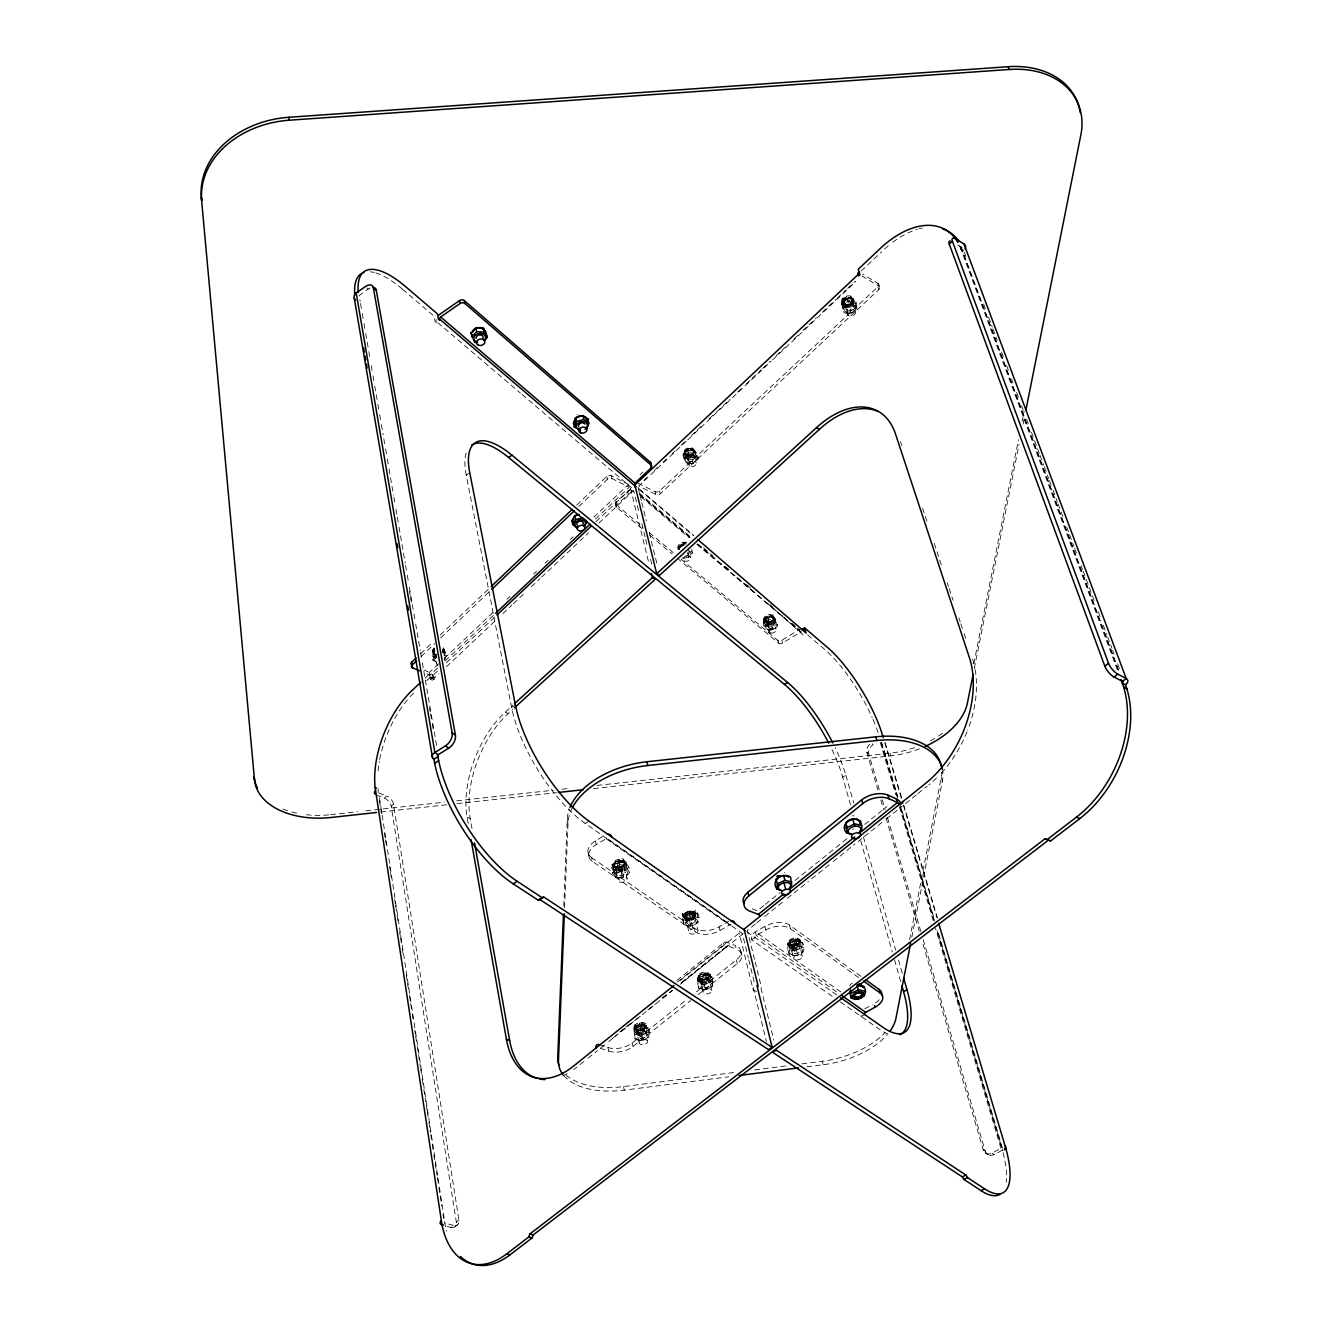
<?xml version="1.0" encoding="UTF-8"?>
<svg xmlns="http://www.w3.org/2000/svg" width="1332" height="1332" viewBox="0 0 1332 1332"><rect width="100%" height="100%" fill="white"/><g stroke="black" fill="none" stroke-linecap="round" stroke-linejoin="round"><path stroke-width="0.75" stroke-dasharray="5 3.75" d="M625.241 863.236C624.575 868.164 616.283 869.979 613.386 866.083M787.845 949.316C786.346 941.707 797.135 939.227 802.38 942.59C808.641 951.764 796.519 958.99 789.077 954.145L787.845 949.316L794.571 950.798L795.82 955.627M679.52 547.635L681.917 544.771L686.113 544.288M698.268 977.472C699.167 973.076 706.626 971.328 709.423 974.791M709.656 975.707C708.757 980.119 700.998 981.967 698.401 978.171M678.904 547.768L681.218 544.438L685.813 543.589A5.045 3.413 -14.4 0 0 680.302 545.204A5.045 3.413 -14.4 0 0 679.387 549.234M695.853 915.4C695.021 920.012 687.229 921.827 684.348 918.181M842.44 302.664C842.307 297.935 849.649 295.271 852.58 298.967M613.12 864.884C614.135 860.139 622.327 858.357 625.058 862.453M694.455 451.898L691.541 455.494L686.38 455.827M842.956 304.012C845.887 307.675 853.213 305.028 853.079 300.316M764.468 620.096C764.851 616.083 771.511 614.268 773.792 617.648M684.099 917.199C684.931 912.587 692.757 910.755 695.62 914.435M774.009 618.531L771.611 621.861L766.433 622.427M563.786 906.093L567.249 819.28A77.056 46.87 -12.8 0 1 569.33 809.057M564.602 907.725L568.031 823.026A77.139 46.836 -12.8 0 1 572.394 807.675M645.937 1026.656C645.154 1030.685 637.479 1032.7 634.865 1028.97M634.731 1028.287C635.597 1023.942 643.239 1022.277 645.804 1025.906M443.989 649.367L443.906 650.882A5.794 3.813 -9.7 0 0 443.09 648.101M703.246 974.991L708.99 975.49L711.138 977.821L710.289 974.208C711.388 979.32 699.849 968.098 699.15 978.104C700.482 980.036 705.161 979.753 707.409 977.988C713.502 972.693 699.4 984.531 697.319 977.438L697.918 980.002L699.05 977.755L704.045 974.974M378.238 792.44L378.155 788.744M937.978 933.216L1001.781 1147.585L992.09 1153.196A8.175 6.66 -57.4 0 1 983.216 1149.816L922.11 941.075M433.499 651.864L434.432 649.916M443.373 651.265L442.957 652.547A4.978 3.28 -9.7 0 0 442.873 649.683M436.313 662.187L432.95 660.239L432.284 656.443L434.648 650.582A4.679 3.08 -9.7 0 0 434.632 653.895A4.978 3.28 -9.7 0 1 434.682 649.766M442.857 652.38A4.679 3.08 -9.7 0 0 442.923 650.482L445.554 652.064L446.237 655.86L444.305 660.655M635.081 1038.91L634.232 1029.519L641.258 1026.289L648.068 1027.621C654.012 1036.796 642.507 1043.422 635.081 1038.91L634.065 1030.785L635.764 1028.887M851.847 300.416A4.212 3.047 -19.7 0 1 846.569 304.895A4.212 3.047 -19.7 0 1 845.087 299.833A4.212 3.047 -19.7 0 1 851.847 300.416L855.544 311.621A4.229 3.047 -19.6 0 0 848.767 311.039L848.384 311.771M909.606 939.743L941.241 777.505A76.157 45.621 -16 0 0 941.824 772.543M911.837 937.195L942.373 781.135A76.224 45.588 -16 0 0 942.723 771.328M648.068 1027.621L648.9 1037.029L647.385 1037.661M973.825 663.752L1018.447 439.71M1022.094 421.378L1024.125 411.205M974.308 668.448L1019.047 444.438M1023.109 424.075L1024.741 415.934M683.699 924.508L682.85 914.535L690.242 911.071L697.335 912.653C703.596 922.16 691.491 929.536 683.699 924.508C683.599 921.777 680.469 915.284 684.415 913.952M772.51 616.55L767.532 617.116L765.051 620.146L767.998 617.832L774.608 617.848L777.588 625.64C773.692 632.733 762.503 631.052 763.353 621.911L765.034 619.979L767.299 622.044L771.678 621.128L773.409 618.781L772.41 616.35M697.335 912.653L698.151 922.61L696.603 923.209M444.522 655.244L445.554 652.064M847.085 300.766L847.768 300.15M706.809 975.24L711.937 976.706L712.72 986.296L705.56 989.609L698.717 988.178L697.918 978.587L705.977 975.224M711.937 976.706L712.72 986.296L711.221 986.912M843.256 301.382C851.065 315.667 857.708 287.546 843.006 301.498M698.734 977.322L698.151 975.573M789.077 954.145L789.593 949.3L787.362 943.056L788.294 946.652L790.043 943.123L795.42 940.991L800.365 941.874L801.448 943.456L800.515 939.859L798.184 943.639L795.321 944.954L790.226 944.921M802.38 942.59L801.847 947.435L803.096 952.263L801.648 952.863M688.944 913.586C672.627 925.107 710.073 915.467 688.91 913.536M689.177 914.818L690.076 914.718M434.315 651.132L434.532 653.163M639.676 1026.123L640.059 1026.156M619.297 862.503L618.731 862.77M793.472 941.224L794.355 941.241M432.95 660.239L434.249 655.494L433.583 651.698L434.798 651.581M686.18 457.659L685.148 459.573L686.13 463.353L688.111 463.702L693.289 463.486L698.184 458.907C699.05 449.15 686.946 446.786 682.866 454.845L686.13 463.353L687.578 462.953M694.904 456.093L695.937 454.179L694.938 450.399L693.489 450.799M646.603 1025.324A6.627 3.646 -12.3 0 1 636.796 1029.969A6.627 3.646 -12.3 0 1 636.879 1023.525A6.627 3.646 -12.3 0 1 646.603 1025.324L647.369 1028.92L647.119 1027.921C643.739 1024.308 635.347 1026.056 634.348 1031.101L633.582 1027.505M766.283 624.225L765.317 625.99L766.333 629.686L767.715 629.403M774.658 623.326L775.64 621.545L774.608 617.848L773.226 618.148M433.566 648.817L432.7 650.299A5.794 3.813 -9.7 0 1 435.231 647.685M688.061 552.996L688.527 557.559L682.5 558.225M691.591 549.217L692.557 552.963L688.527 557.559M678.005 549.517L681.534 545.72L684.132 545.138M687.762 450.249L688.761 454.029L683.865 458.624M693.289 463.486L692.29 459.723L697.185 455.144M611.438 868.031C615.95 859.49 630.935 860.855 629.537 872.427C626.689 877.272 620.179 879.287 615.168 877.172C608.041 867.632 612.97 864.135 615.517 877.555M767.998 617.832L769.014 621.528L764.368 625.607M772.926 629.703L771.911 626.023L776.556 621.961M684.448 454.162C687.395 458.175 696.386 454.462 694.771 449.334C698.934 454.761 684.182 445.055 683.849 454.945L683.816 452.131L684.065 455.411L683.316 453.33L686.529 455.744M853.496 298.584A6.36 4.595 -19.7 0 1 845.637 305.394A6.36 4.595 -19.7 0 1 843.273 297.785A6.36 4.595 -19.7 0 1 853.496 298.584L854.428 301.365L851.431 298.784L847.402 298.634L841.541 303.246L844.005 312.504C852.647 316.85 860.888 307.376 854.511 299.534C849.816 297.153 841.391 299.3 842.423 305.611L841.508 302.814M847.402 298.634L848.634 302.381L842.756 306.993L844.005 312.504M851.098 313.386L849.866 309.64L855.727 305.045L854.511 299.534M686.529 453.08L687.462 453.263L688.095 458.191M766.749 620.229L768.314 625.257M623.426 865.767L624.292 865.484M420.612 653.696L432.634 642.257M440.126 635.114L489.677 587.961M576.739 505.061L606.776 476.473A3.213 2.248 -13.3 0 1 611.238 475.707L628.571 484.382L630.519 488.444L649 563.752M421.112 656.526L434.632 643.672M440.642 637.945L490.226 590.792M578.887 506.46L607.442 479.304A3.213 2.248 -13.3 0 1 611.921 478.538L629.253 487.196L594.522 519.963M438.544 663.852L429.487 672.41L431.601 678.271L430.436 679.37L433.416 680.635L434.332 678.121A5.328 2.864 46.3 0 0 429.487 672.41L422.544 669.463M444.588 658.141L493.489 611.954M506.926 599.267L509.906 596.436M533.616 574.042L536.53 571.295M545.254 563.053L548.168 560.306M570.163 539.527L573.126 536.729M593.872 517.149L628.571 484.382M640.093 474.825L642.99 472.077M425.174 678.088L429.503 674.009L432.484 675.257L433.416 680.635M437.529 668.098L429.97 675.224L424.775 673.026M445.088 660.972L494.039 614.785M642.041 528.638L616.649 507.342L615.967 504.512A3.18 2.198 -13.4 0 1 616.117 501.714L632.783 487.595M426.706 680.702L432.484 675.257M861.171 271.045L881.634 251.765M437.412 671.162L431.352 676.856L434.332 678.121L438.861 673.842M446.486 662.603L493.972 617.832M595.97 521.678L630.719 488.911M616.649 507.342A3.18 2.198 -13.4 0 1 616.799 504.545L632.134 491.275M643.922 480.269L646.902 477.489M654.312 470.496L657.292 467.698M663.219 462.104L666.183 459.307M672.127 453.713L675.091 450.932M681.035 445.338L685.481 441.142M691.425 435.547L695.87 431.352M697.369 429.953L701.814 425.757M709.24 418.764L715.184 413.17M716.666 411.771L730.036 399.184M737.462 392.191L741.924 387.995M746.37 383.799L750.832 379.587M752.33 378.188L761.255 369.78M762.737 368.381L770.179 361.372M776.14 355.777L785.064 347.369M793.989 338.961L798.451 334.748M802.913 330.552L807.392 326.34M808.874 324.925L816.35 317.898M822.31 312.287L835.747 299.633M837.229 298.235L846.186 289.793M847.685 288.395L855.144 281.368M446.436 666.733L495.487 620.545M502.913 613.553L511.888 605.094M513.386 603.679L525.341 592.424M531.335 586.779L540.076 578.554M541.525 577.189L588.561 532.883M598.95 523.11L633.682 490.392M686.23 441.242L638.744 485.964L655.86 494.538A3.18 2.198 -14.2 0 0 660.289 493.772L878.804 289.627A3.397 2.448 -20.4 0 0 878.804 286.064L877.855 283.283L862.587 274.142M687.745 439.826L771.111 361.322M772.627 359.906L855.827 281.568M638.045 483.15L655.144 491.724A3.18 2.198 -14.2 0 0 659.573 490.959L877.855 286.846A3.38 2.448 -20.4 0 0 877.855 283.283M1117.315 669.763L960.822 248.834A1.782 1.282 -22.5 0 0 960.872 246.936L963.985 244.056M963.785 250.682L960.738 248.901L963.785 250.682L965.916 256.393M788.711 944.321C791.491 947.951 799.267 945.986 799.916 941.441M376.54 795.121L384.332 798.118L386.613 796.02A7.559 4.346 47 0 1 393.506 804.145L458.907 1219.979A8.442 5.395 53 0 1 453.496 1225.423L450.882 1227.455L444.039 1225.557M450.882 1227.455A8.442 5.395 53 0 0 456.327 1222.027L391.225 806.243L393.506 804.145M468.198 823.442L467.116 817.332A80.469 45.371 -67.7 0 1 505.228 712.187L512.887 705.177M472.011 828.704L470.196 818.531A80.403 45.405 -67.7 0 1 508.258 713.469L512.853 709.273M763.769 905.627L757.342 910.805L750.532 908.108M765.384 904.328L779.853 892.69M795.021 880.469L807.225 870.645M808.757 869.413L847.385 838.311M864.651 824.425L886.812 806.576M676.922 980.402L724.075 942.507M677.405 982.05L726.939 942.257L735.397 945.487L736.28 949.1A17.965 10.14 -13.5 0 1 737.279 963.552L697.135 995.487M680.086 980.535L739.26 933.016L742.523 934.265L680.302 984.182M619.596 1032.117L624.258 1028.371M625.807 1027.122L630.486 1023.376M662.121 998.001L666.949 994.138M681.418 982.517L726.989 945.953M612.936 1038.028L617.715 1034.198M620.895 1031.651L638.594 1017.448M647.852 1010.022L655.394 1003.962M662.953 997.918L672.111 990.558M681.285 983.216L727.821 945.887L736.28 949.1M580.053 1064.584L586.43 1059.473M588.028 1058.191L597.585 1050.515M600.782 1047.968L607.142 1042.856M608.741 1041.574L618.281 1033.915M621.495 1031.351L627.921 1026.189M629.537 1024.891L640.809 1015.85M642.324 1014.651L672.66 990.309M755.277 924.042L747.369 930.385L754.661 959.972M756.859 922.776L761.604 918.963M764.801 916.399L784.132 900.898M787.262 898.401L808.541 881.334M811.604 878.854L831.601 862.836M833.149 861.588L854.928 844.122M858.074 841.591L862.803 837.811M864.368 836.546L884.898 820.079M886.496 818.797L902.413 806.027M905.527 803.529L916.383 794.821M917.931 793.572L927.255 786.113M599.483 1044.638L607.958 1047.518A17.483 9.607 -12 0 0 632.167 1042.973L686.696 999.549M696.32 991.874L736.396 959.939A17.949 10.156 -13.5 0 0 735.397 945.487M600.199 1048.234L608.691 1051.114A17.499 9.59 -12 0 0 632.933 1046.569L690.725 1000.582M456.327 1222.027L458.907 1219.979M455.194 1226.622L457.808 1224.574M847.285 306.277L846.403 306.443M852.413 829.603L853.379 828.854M693.09 457.425L694.272 456.526L693.522 453.729M698.484 917.565L691.391 915.983L683.982 919.463L686.013 920.862M682.567 919.579L689.643 921.145L697.002 917.698L694.988 916.299M713.07 981.551L706.226 980.119L699.034 983.449L700.998 984.781M649.117 1032.466L642.274 1031.118L635.264 1034.365L637.196 1035.663M699.417 977.971L697.918 978.587L697.602 983.332L704.428 984.764L711.588 981.451L709.64 980.119M634.065 1034.082L640.875 1035.414L647.868 1032.183L645.937 1030.885M803.646 947.418L796.886 945.936L789.593 949.3L791.558 950.648M794.571 950.798L801.847 947.435L799.883 946.086M370.08 288.028A9.174 5.211 -50.7 0 0 368.231 289.111L359.174 295.488L360.206 301.498M375.791 272.91A90.493 31.885 55.3 0 1 402.364 289.094L405.727 286.73M743.106 933.899L585.131 823.376A95.088 36.663 58.4 0 1 511.605 707.425L466.25 475.174L469.78 472.827M708.108 981.701L709.423 980.852L708.591 977.238M511.605 707.425L515.401 705.061M681.018 559.14L777.805 640.392A2.964 1.915 -15.6 0 0 781.834 640.292L799.367 629.603L800.132 632.334L782.6 643.023A2.98 1.915 -15.6 0 1 778.571 643.14L678.554 559.257M585.131 823.376L588.96 821.078M592.44 861.404A19.098 11.439 -12.2 0 1 596.237 844.621L606.11 838.744A1.931 1.332 -55 0 1 607.708 838.827L731.085 925.157A1.832 1.332 -55.3 0 0 729.503 925.041L719.963 930.502A18.298 10.506 -13.4 0 1 695.021 931.801L592.44 861.404L591.658 857.675A19.081 11.455 -12.2 0 1 595.454 840.875L603.662 835.98M850.582 804.961L842.69 777.172L845.87 775.307A79.121 25.291 59.3 0 0 835.164 747.735M591.658 857.675L694.172 928.154A18.265 10.523 -13.4 0 0 719.097 926.856L728.621 921.394M860.922 976.356L789.51 925.091A18.032 10.24 -14.2 0 0 764.918 926.373L755.394 931.801A6.344 4.695 -55.2 0 0 751.531 939.776L833.882 997.402M858.557 977.522L790.442 928.704A18.049 10.223 -14.2 0 0 765.833 930.002L756.293 935.414A1.815 1.332 -55.2 0 0 755.194 937.695L751.531 939.776M864.768 1008.823L872.443 1004.611M864.684 1014.518L861.138 1016.466A6.044 4.662 -55.5 0 1 861.005 1014.368M612.504 873.026L618.015 868.181L617.482 863.319M628.438 867.432L622.943 872.244L623.493 877.105M983.216 1149.816L985.23 1151.198A8.175 6.66 -57.4 0 0 994.105 1154.561L1003.013 1149.949L1000.998 1148.567L935.53 928.371M788.427 944.488L790.292 948.584L788.427 944.488L789.809 943.872L793.722 958.557M855.427 309.324L856.959 308.791L855.727 305.045L853.679 304.062M843.089 302.714L841.541 303.246L842.756 306.993L844.804 307.975M629.537 872.427L626.54 867.881L618.015 868.181L618.997 870.345M614.452 872.56L622.943 872.244L621.977 870.096M639.86 1030.136C658.624 1021.144 622.543 1026.173 639.893 1030.136M687.812 917.698L686.796 917.631M793.905 939.793C804.411 938.078 795.837 948.884 789.36 944.987M436.047 655.227L434.249 655.494L435.731 656.909M792.94 947.452L791.924 947.402M702.68 981.484L701.698 981.434M618.847 861.121C632.217 860.106 616.017 874.292 611.921 864.418L612.72 868.148M639.077 1032.25L638.111 1032.183M566.117 1075.107A69.381 37.912 -12.1 0 0 623.526 1086.596L734.182 1072.493M754.661 1069.896L787.445 1065.717M801.797 1063.885L822.294 1061.271A68.515 37.063 -14.5 0 0 885.047 1032.516M563.719 1075.54A69.447 37.879 -12.1 0 0 624.242 1090.142L728.837 1076.789M806.776 1066.849L823.193 1064.751A68.581 37.03 -14.5 0 0 887.212 1034.664M330.802 814.668L357.625 811.721M365.884 810.822L444.305 802.197M456.693 800.832L553.679 790.176M561.938 789.26L570.196 788.361M597.019 785.414L890.059 753.196A71.295 43.939 -16.9 0 0 915.151 747.452M380.752 812.02L446.836 804.744M457.159 803.596L556.293 792.69M593.473 788.594L890.858 755.86A71.362 43.906 -16.9 0 0 919.696 748.734M842.773 308.741L849.866 309.64M855.743 303.28L848.634 302.381M801.081 632.134L696.386 543.989M849.267 300.183L851.281 305.461M624.791 872.027L625.74 872.31M642.557 1027.372L644.272 1034.181M706.326 976.439L708.174 983.282M796.752 942.323L798.767 949.15M691.541 912.37L693.439 919.313M684.298 915.201L687.212 915.683L693.389 913.835L695.62 909.906L696.486 913.569L695.287 911.921C691.258 909.889 685.647 911.188 683.149 915.001L682.983 916.849L682.134 913.186C685.73 915.267 684.964 922.993 683.299 914.684M769.014 621.528L775.64 621.545L777.588 625.64M771.911 626.023L765.317 625.99L763.353 621.911M688.761 454.029L695.937 454.179L698.184 458.907M692.29 459.723L685.148 459.573L682.866 454.845M432.284 656.443L436.163 658.008M446.237 655.86L444.255 655.261M701.514 982.933L700.099 982.583L699.267 978.97M843.023 301.082L842.473 299.966M621.977 858.674L623.543 859.09L624.358 862.82M453.496 1225.423L444.921 1223.026A1.698 0.866 -10 0 1 444.488 1222.826M436.08 654.778L434.965 654.295M692.34 448.851C689.077 447.452 683.599 449.717 684.298 453.762M687.112 458.441L685.83 457.975L685.098 455.178M756.543 991.458L753.246 990.242L739.26 933.016M378.821 793.006L386.613 796.02M467.116 817.332L470.196 818.531M431.601 678.271L434.582 679.536M505.228 712.187L508.258 713.469M692.274 448.817L694.188 450.482A5.228 3.663 -15.1 0 1 686.979 455.094A5.228 3.663 -15.1 0 1 686.063 448.801A5.228 3.663 -15.1 0 1 694.205 450.349M635.431 1032.75L636.563 1033.316L635.797 1029.719M631.068 490.326L634.032 491.808L639.377 513.636M861.837 275.924L878.804 286.064M985.131 1152.813L988.161 1154.694L986.03 1153.229L987.162 1154.178M957.775 245.005L962.636 247.869M992.09 1153.196L994.105 1154.561M840.375 1001.93L879.153 1029.07A84.266 28.455 60.8 0 0 890.875 1034.981M606.11 838.744L729.503 925.041M746.786 931.801L837.462 995.42M840.808 991.94L755.394 931.801L756.293 935.414L838.511 993.206M843.056 306.643L844.055 307.459L843.139 304.662M869.713 744.205A7.343 5.395 -50.2 0 0 866.832 752.214L868.747 753.795L879.869 791.741M872.194 743.889L873.143 744.688A7.343 5.395 -50.2 0 0 868.747 753.795M615.967 504.512L642.94 527.172M649.283 532.5L674.675 553.812M649.983 535.298L672.21 553.929M366.75 287.862L368.231 289.111M434.582 654.045L433.716 652.98M641.225 497.019L688.677 537.429M436.496 322.81L435.131 321.645L434.065 316.15L402.364 289.094M803.063 634.914L781.668 615.65M639.044 488.711L693.922 535.581M639.743 489.976L693.356 535.764M807.692 634.931L824.475 649.25A74.775 22.694 59.2 0 1 872.21 717.665M638.977 492.873L690.975 537.212M703.446 547.835L712.803 555.81M725.141 566.316L729.703 570.213M746.453 584.498L751.165 588.511M770.062 604.628L773.209 607.309M791.674 623.043L799.367 629.603M639.527 494.355L689.726 537.146M697.568 543.822L730.552 571.911M736.829 577.272L754.128 592.007M766.716 602.73L782.517 616.183M784.082 617.532L801.448 632.334M437.795 322.694L520.429 393.09M521.994 394.422L586.962 449.783M588.528 451.115L631.534 487.762M639.66 494.688L690.226 537.745M697.918 544.305L780.119 614.335M789.943 944.738C786.679 941.091 795.321 941.041 793.506 938.094M692.557 552.963L691.158 551.348M799.733 940.742C796.969 937.062 789.143 939.077 788.527 943.639M615.634 868.664L616.999 875.524M764.685 620.995L766.15 622.277L765.733 621.295M879.653 287.063L878.704 284.265M983.632 303.962L985.763 309.673M988.61 317.316L992.207 326.956M992.923 328.887L997.235 340.459M1001.547 352.031L1003.695 357.809M1006.576 365.534L1008.724 371.312M1011.604 379.021L1013.036 382.883M1016.582 392.407L1018.714 398.118M1021.561 405.744L1023.675 411.455M1026.522 419.08L1028.654 424.791M1031.484 432.417L1039.293 453.38M1040.026 455.311L1043.622 465.001M1044.355 466.949L1048.684 478.588M1049.4 480.519L1052.297 488.278M1053.013 490.209L1057.358 501.848M1058.074 503.779L1063.852 519.297M1066.749 527.056L1068.897 532.833M1069.613 534.765L1073.925 546.32M1074.641 548.251L1077.505 555.96M1081.101 565.601L1082.533 569.447M1083.249 571.378L1095.453 604.145M1098.317 611.838L1100.465 617.598M1103.329 625.291L1106.909 634.898M1107.625 636.829L1111.937 648.351M1112.653 650.282L1114.085 654.129M1117.665 663.736L1120.528 671.428M961.238 247.302L1118.564 670.146M960.872 246.936L1118.214 669.846M959.673 246.02L960.738 248.901M877.855 286.846L878.804 289.627M588.245 853.412L588.96 855.527L588.095 851.781L589.027 857.159M900.499 441.525L901.797 445.454M922.56 508.158L927.755 523.842M934.248 543.439L941.374 565.001M947.218 582.633L948.517 586.546M949.167 588.511L953.063 600.266M958.907 617.915L960.206 621.828M960.855 623.792L963.452 631.618M964.085 633.582L966.682 641.425M852.613 298.701L852.896 299.583M851.747 302.464L853.346 307.259A3.497 2.514 -19.6 0 1 849.017 311.005A3.497 2.514 -19.6 0 1 847.718 306.843A3.497 2.514 -19.6 0 1 853.346 307.259M845.304 303.263L846.852 307.975M843.039 298.002L843.955 300.782M843.988 301.232L847.668 312.437M843.822 303.013L847.502 314.219M842.323 302.497L842.623 303.396M941.241 777.505L942.373 781.135M775.291 620.063A5.661 3.68 -15.5 0 0 766.649 618.548A5.661 3.68 -15.5 0 0 767.315 624.941A5.661 3.68 -15.5 0 0 775.291 620.063L774.525 617.315A5.661 3.68 -15.5 0 0 765.9 615.8A5.661 3.68 -15.5 0 0 766.566 622.194A5.661 3.68 -15.5 0 0 774.525 617.315M890.059 753.196L890.858 755.86M937.512 918.114L903.762 805.061M885.014 742.29L903.179 803.096M884.881 743.156L902.913 803.562M903.496 805.527L936.896 917.398M881.584 742.024L897.801 796.553M899.55 802.38L934.581 920.046M938.677 933.815L1002.43 1147.984M881.484 743.323L897.269 796.37M900.765 808.158L933.849 919.296M881.268 742.973L898.084 799.483M900.399 807.309L934.281 921.145M937.212 931.001L1002.546 1150.748M880.236 742.374L895.87 794.971M899.366 806.692L933.199 920.495M764.218 622.294L763.469 619.547M882.217 799.733L885.147 809.723M887.478 817.698L920.845 931.534M923.193 939.51L985.23 1151.198M866.832 752.214L877.888 789.993M880.802 799.933L883.699 809.873M886.03 817.815L919.197 931.135M845.87 775.307L853.795 803.113M863.402 836.862L895.653 950.032M898.484 959.972L902.447 973.858M860.722 840.708L892.29 951.897M894.555 959.839L900.748 981.684M781.834 640.292L782.6 643.023M773.676 617.116L773.925 617.981M772.793 615.118L773.559 617.865M772.86 618.381L775.907 629.403M772.81 620.612L774.108 625.324A3.114 2.015 -15.5 0 1 769.979 628.171A3.114 2.015 -15.5 0 1 769.23 624.775A3.114 2.015 -15.5 0 1 774.108 625.324M777.805 640.392L778.571 643.14M767.748 623.293L769.03 627.905M766.782 621.744L769.813 632.767M765.65 620.362L768.764 631.718M764.318 619.78L764.551 620.645M764.418 621.261L765.167 624.009M615.417 503.679L616.083 506.493M694.122 449.983L694.355 450.882M693.306 451.665A4.029 2.814 -15.1 0 1 687.845 455.394A4.029 2.814 -15.1 0 1 686.996 450.582A4.029 2.814 -15.1 0 1 693.306 451.665L696.32 462.937A4.046 2.814 -15.1 0 1 690.825 466.666A4.046 2.814 -15.1 0 1 689.976 461.854A4.046 2.814 -15.1 0 1 696.32 462.937M693.106 453.596L694.388 458.424A3.33 2.331 -15.1 0 1 690.009 461.621A3.33 2.331 -15.1 0 1 689.077 457.692A3.33 2.331 -15.1 0 1 694.388 458.424M686.696 455.444L687.961 460.206M687.712 456.576L688.96 461.305M686.729 455.028L689.71 466.317M685.447 453.429L688.428 464.702M677.905 547.369L678.454 549.5M799.533 939.826L799.833 940.975M798.584 941.524L802.413 956.326A4.496 2.514 -14.4 0 1 796.103 959.906A4.496 2.514 -14.4 0 1 795.554 955.56A4.496 2.514 -14.4 0 1 802.413 956.326M798.501 944.305L800.099 950.415A3.713 2.081 -14.4 0 1 794.971 953.595A3.713 2.081 -14.4 0 1 794.438 949.999A3.713 2.081 -14.4 0 1 800.132 950.598M795.637 941.091L796.886 945.936M793.972 940.292L797.718 954.744M789.51 925.091L790.442 928.704M822.294 1061.271L823.193 1064.751M791.924 944.671L793.489 950.732M791.391 946.369L792.906 952.247M688.161 548.201L690.559 557.542M788.311 942.939L788.611 944.088M687.628 552.547L689.427 560.123M678.721 547.352L678.954 548.251M659.573 490.959L660.289 493.772M764.918 926.373L765.833 930.002M655.144 491.724L655.86 494.538M641.325 500.599L637.828 486.113M641.824 502.614L646.286 520.762M649.283 532.85L656.743 563.086M755.161 961.954L761.488 987.595M760.988 988.128L773.809 1040.142M641.824 523.543L645.221 537.429M645.704 539.41L647.652 547.352M650.565 559.257L652.514 567.182M743.489 938.211L748.318 957.941M748.8 959.906L754.128 981.601M753.179 987.445L766.399 1041.524M741.058 951.781L741.924 955.394M627.455 491.025L628.138 493.856M736.396 959.939L737.279 963.552M611.238 475.707L611.921 478.538M719.097 926.856L719.963 930.502M616.117 501.714L616.799 504.545M606.776 476.473L607.442 479.304M693.522 914.768A3.796 2.198 -13.2 0 1 688.144 917.748A3.796 2.198 -13.2 0 1 687.712 913.952A3.796 2.198 -13.2 0 1 693.522 914.768L694.954 920.845A3.813 2.198 -13.2 0 1 689.726 923.942A3.813 2.198 -13.2 0 1 689.01 920.212A3.813 2.198 -13.2 0 1 694.954 920.845M708.224 978.704A3.68 2.065 -13.2 0 1 703.013 981.551A3.68 2.065 -13.2 0 1 702.613 977.971A3.68 2.065 -13.2 0 1 708.224 978.704L709.64 984.681A3.696 2.065 -13.2 0 1 704.561 987.645A3.696 2.065 -13.2 0 1 703.895 984.132A3.696 2.065 -13.2 0 1 709.64 984.681M695.554 913.852A5.977 3.463 -13.2 0 1 687.329 918.697A5.977 3.463 -13.2 0 1 686.246 912.82A5.977 3.463 -13.2 0 1 695.554 913.852L695.82 915.034A5.977 3.463 -13.2 0 1 687.612 919.879A5.977 3.463 -13.2 0 1 686.513 913.985A5.977 3.463 -13.2 0 1 695.82 915.034M709.357 974.241A5.794 3.247 -13.2 0 1 701.298 978.804A5.794 3.247 -13.2 0 1 700.432 973.226A5.794 3.247 -13.2 0 1 709.357 974.241L709.623 975.407A5.794 3.247 -13.2 0 1 701.564 979.969A5.794 3.247 -13.2 0 1 700.699 974.391A5.794 3.247 -13.2 0 1 709.623 975.407M694.555 915.617A4.595 2.664 -13.2 0 1 688.228 919.346A4.595 2.664 -13.2 0 1 687.379 914.818A4.595 2.664 -13.2 0 1 694.555 915.617L697.985 930.335A4.612 2.647 -13.2 0 1 691.641 934.065A4.612 2.647 -13.2 0 1 690.792 929.553A4.612 2.647 -13.2 0 1 697.985 930.335M708.324 975.69L711.788 990.525A4.479 2.498 -13.2 0 1 705.427 993.955A4.479 2.498 -13.2 0 1 704.978 989.626A4.479 2.498 -13.2 0 1 711.788 990.525M690.242 911.071L691.391 915.983M694.172 928.154L695.021 931.801M705.094 975.257L706.226 980.119M689.077 911.721L689.443 913.402M689.56 913.985L692.99 928.72M689.643 921.145L690.775 926.073M704.428 984.764L705.56 989.609M701.564 978.77L702.963 984.847M686.629 914.784L688.061 920.961M699.766 976.989L703.113 991.491M699.666 977.721L703.013 992.223M685.564 917.582L688.96 932.317M700.998 980.119L702.43 986.329M686.063 916.216L687.528 922.543M698.035 976.622L698.301 977.771M683.865 916.399L684.149 917.582M697.602 983.332L698.717 988.178M626.739 865.267A7.159 4.262 -12.3 0 0 615.55 863.819A7.159 4.262 -12.3 0 0 616.899 871.061A7.159 4.262 -12.3 0 0 626.739 865.267L625.923 861.554L625.374 863.835L621.495 866.666L614.851 866.616L614.135 863.968L618.847 861.055L618.498 859.34M625.457 862.886L626.54 867.881M624.891 861.538L625.158 862.72M623.892 863.652A4.729 2.814 -12.3 0 1 617.182 867.332A4.729 2.814 -12.3 0 1 616.649 862.47A4.729 2.814 -12.3 0 1 623.892 863.652L627.156 878.587A4.762 2.814 -12.3 0 1 620.412 882.267A4.762 2.814 -12.3 0 1 619.863 877.422A4.762 2.814 -12.3 0 1 627.156 878.587M623.592 866.1L625.008 872.61A3.929 2.331 -12.3 0 1 619.547 875.723A3.929 2.331 -12.3 0 1 618.93 871.744A3.929 2.331 -12.3 0 1 625.008 872.61M621.145 869.113L622.51 875.39M618.93 861.671L622.161 876.623M616.017 868.081L617.315 874.108M614.585 865.334L617.798 880.269M612.953 864.468L613.203 865.667M613.253 866.349L614.052 870.062M639.16 1035.713L637.878 1029.636A5.694 3.147 -12.3 0 1 636.746 1024.208A5.694 3.147 -12.3 0 1 645.67 1025.091L645.903 1026.239A5.694 3.147 -12.3 0 1 638.095 1030.685A5.694 3.147 -12.3 0 1 636.996 1025.357A5.694 3.147 -12.3 0 1 645.903 1026.239M644.688 1026.806A4.379 2.414 -12.3 0 1 638.677 1030.235A4.379 2.414 -12.3 0 1 637.828 1026.123A4.379 2.414 -12.3 0 1 644.688 1026.806L647.768 1041.241A4.396 2.414 -12.3 0 1 641.741 1044.671A4.396 2.414 -12.3 0 1 640.892 1040.592A4.396 2.414 -12.3 0 1 647.768 1041.241M644.488 1029.553A3.63 1.998 -12.3 0 1 639.393 1032.3A3.63 1.998 -12.3 0 1 638.91 1028.87A3.63 1.998 -12.3 0 1 644.488 1029.553L645.77 1035.513M641.258 1026.289L642.274 1031.118M639.443 1023.209L639.793 1024.824M639.893 1025.357L642.973 1039.809M640.875 1035.414L641.907 1040.242M637.379 1030.935L638.677 1037.145M635.181 1024.574L635.947 1028.171M636.113 1028.654L639.16 1043.106M595.454 840.875L596.237 844.621M634.515 1027.488L634.765 1028.637M632.167 1042.973L632.933 1046.569M623.526 1086.596L624.242 1090.142M567.249 819.28L568.031 823.026M607.958 1047.518L608.691 1051.114M444.055 649.783L444.555 652.613M443.173 649.766L443.34 650.682M436.263 657.492L435.697 654.228A3.163 2.081 -9.7 0 0 436.147 655.128M433.799 648.567L434.299 651.398A5.794 3.813 -9.7 0 0 436.696 657.109M434.781 653.879L436.713 663.869M433.383 651.548L433.533 652.447M432.617 651.514L433.116 654.345M429.503 674.009L430.436 679.37M360.556 303.496L361.938 311.522M362.287 313.52L363.653 321.545M364.002 323.543L365.384 331.551M365.734 333.566L368.481 349.583M368.831 351.598L370.213 359.607M371.245 365.651L372.644 373.793M372.993 375.824L374.392 383.966M374.742 385.997L377.539 402.264M377.888 404.295L379.304 412.437M379.653 414.468L381.052 422.61M381.402 424.642L383.15 434.815M383.832 438.827L385.214 446.886M385.564 448.901L386.946 456.943M387.296 458.957L388.678 467.016M389.027 469.031L393.539 495.188M393.872 497.202L395.271 505.244M395.954 509.274L396.986 515.268M397.336 517.266L398.701 525.274M399.051 527.272L405.244 563.253M405.594 565.251L406.959 573.26M407.309 575.258L408.674 583.25M409.374 587.245L413.586 611.771M413.936 613.802L415.351 621.977M415.701 624.025L420.263 650.582M420.612 652.63L422.028 660.805M422.377 662.853L436.779 746.569M409.457 591.242L410.156 595.321M410.506 597.369L411.571 603.496M429.47 707.658L430.169 711.738M430.519 713.785L431.918 721.944M432.267 723.992L433.333 730.119M379.47 797.818L399.234 925.773M399.533 927.771L445.271 1225.44A87.013 51.199 -73.3 0 0 446.586 1231.184M379.503 800.665L380.452 806.826M380.769 808.874L381.718 815.051M384.565 833.549L385.181 837.662M385.497 839.709L386.763 847.935M389.61 866.433L390.243 870.545M390.559 872.61L391.824 880.835M394.655 899.283L395.288 903.379M395.587 905.41L396.853 913.586M397.169 915.633L398.418 923.809M399.667 931.984L400.299 936.08M400.616 938.111L401.864 946.286M402.181 948.334L403.446 956.509M406.26 974.907L408.774 991.258M409.407 995.354L410.339 1001.481M410.656 1003.512L411.921 1011.687M412.221 1013.735L413.486 1021.894M414.735 1030.069L415.368 1034.148M415.684 1036.196L416.933 1044.371M417.249 1046.403L420.379 1066.832M420.696 1068.88L421.944 1077.039M422.261 1079.087L423.526 1087.262M423.826 1089.293L425.707 1101.547M426.34 1105.643L426.973 1109.739M427.289 1111.787L428.538 1119.996M428.854 1122.043L430.436 1132.3M430.752 1134.348L432.001 1142.556M432.317 1144.604L433.583 1152.813M433.899 1154.861L437.046 1175.357M437.362 1177.421L438.628 1185.613M438.944 1187.661L441.774 1206.126M443.023 1214.318L443.656 1218.43M784.415 872.327A6.011 3.497 -14.5 0 1 784.948 872.41M849.966 985.83A5.661 3.114 -15 0 1 850.698 984.448M851.015 984.115A5.661 3.114 -15 0 1 852.264 983.183M688.594 552.83A3.213 2.165 -14.4 0 1 687.728 555.361A3.213 2.165 -14.4 0 1 684.198 556.16M689.227 551.048A5.378 3.613 -14.4 0 1 689.859 555.993A5.378 3.613 -14.4 0 1 682.7 557.708M679.12 549.284A5.361 3.613 -14.4 0 1 679.237 548.834M679.686 547.935A5.361 3.613 -14.4 0 1 680.868 546.736M681.917 546.087A5.361 3.613 -14.4 0 1 684.365 545.337M444.622 657.059A5.295 3.48 -9.7 0 1 444.672 659.54M436.297 661.804A5.295 3.48 -9.7 0 1 436.18 656.559M443.057 651.048A5.295 3.48 -9.7 0 1 443.706 654.212M436.413 656.842A5.295 3.48 -9.7 0 1 434.415 651.947M855.544 311.621A4.229 3.047 -19.6 0 1 850.249 316.1A4.229 3.047 -19.6 0 1 848.767 311.039M438.012 665.301A3.846 2.514 -9.7 0 1 436.829 662.787M442.94 649.117A4.978 3.28 -9.7 0 1 442.84 651.498M434.682 653.263A4.978 3.28 -9.7 0 1 434.532 648.851M852.247 815.833A6.127 3.613 -15.6 0 1 854.045 815.833M577.189 414.552A5.361 3.829 -13 0 1 577.672 414.302M686.03 544.155A4.745 3.197 -14.4 0 0 681.135 545.121A4.745 3.197 -14.4 0 0 679.353 548.568A5.045 3.413 -14.4 0 1 680.036 544.338A5.045 3.413 -14.4 0 1 686.013 542.857M680.119 547.602A3.879 2.614 -14.4 0 1 684.298 544.638M686.08 556.027A3.896 2.614 -14.4 0 1 690.625 558.158A3.896 2.614 -14.4 0 1 685.697 561.255A3.896 2.614 -14.4 0 1 683.482 557.658M684.165 556.976A3.896 2.614 -14.4 0 1 685.547 556.193M645.67 1025.091A5.694 3.147 -12.3 0 1 637.862 1029.536M1003.046 1152.613A84.615 28.022 62.1 0 1 1006.209 1182.233M370.446 271.828A90.493 31.885 55.3 0 1 374.275 272.494M436.213 321.362A6.077 3.546 -50.2 0 1 436.263 319.563M872.976 719.38A74.775 22.694 59.2 0 1 875.757 726.173M876.389 727.838A74.775 22.694 59.2 0 1 878.654 734.315M832 749.6A79.088 25.375 59.3 0 1 842.69 777.172M466.25 475.174A89.327 31.935 56.8 0 1 466.183 452.997M678.671 549.084A5.877 3.963 -14.4 0 1 683.982 545.054M678.954 549.2A5.861 3.963 -14.4 0 1 679.803 543.739A5.861 3.963 -14.4 0 1 687.495 542.707M879.253 999.749A17.316 9.441 -15 0 1 873.975 1003.762M726.939 942.257A6.344 3.33 51.5 0 0 723.592 945.587L726.856 946.836A1.815 0.949 51.5 0 1 727.821 945.887M384.332 798.118A7.559 4.346 47 0 1 391.225 806.243M378.088 770.895A76.623 41.225 -67.8 0 1 379.37 761.305M379.72 759.373A76.623 41.225 -67.8 0 1 408.907 698.101M410.139 696.736A76.623 41.225 -67.8 0 1 415.151 691.608M576.873 1067.132A85.748 51.016 -70.6 0 1 573.676 1069.563M567.232 1073.642A85.748 51.016 -70.6 0 1 562.37 1076.04M972.527 659.057A93.29 61.089 -64.4 0 1 974.824 667.815M975.157 669.646A93.29 61.089 -64.4 0 1 967.715 730.053M966.999 731.851A93.29 61.089 -64.4 0 1 939.31 775.224M936.546 778.021A93.29 61.089 -64.4 0 1 928.804 784.864M884.448 249.117A87.929 52.248 -59.4 0 1 889.992 244.372M892.806 242.191A87.929 52.248 -59.4 0 1 917.182 229.354M918.88 228.871A87.929 52.248 -59.4 0 1 922.243 228.088M443.007 647.835A5.794 3.813 -9.7 0 1 443.023 652.264M435.131 654.012A5.794 3.813 -9.7 0 1 434.881 647.768M442.374 649.983A5.794 3.813 -9.7 0 1 443.789 654.795M328.738 814.884A74.093 46.653 -7.9 0 1 304.345 814.501M296.653 813.186A74.093 46.653 -7.9 0 1 291.125 811.821M287.595 810.738A74.093 46.653 -7.9 0 1 282.517 808.874M942.59 733.216A71.295 43.939 -16.9 0 1 936.363 737.395M934.731 738.394A71.295 43.939 -16.9 0 1 927.904 742.091M693.822 451.781C682.167 465.7 683.433 440.209 693.822 451.864M741.158 952.863L740.109 950.832L741.708 954.495L741.158 952.863M842.457 305.461L841.957 303.729L842.423 305.611M688.411 925.773A6.36 3.663 -13.2 0 0 697.552 920.912A6.36 3.663 -13.2 0 0 687.961 919.396A6.36 3.663 -13.2 0 0 688.411 925.773M686.829 918.88A6.344 3.663 -13.2 0 0 695.937 914.018A6.344 3.663 -13.2 0 0 686.363 912.487A6.344 3.663 -13.2 0 0 686.829 918.88M687.828 919.946A5.611 3.247 -13.2 0 0 695.537 915.4A5.611 3.247 -13.2 0 0 686.796 914.418A5.611 3.247 -13.2 0 0 687.828 919.946M793.256 947.518A3.713 2.081 -14.4 0 0 798.567 944.638A3.713 2.081 -14.4 0 0 793.006 943.872A3.713 2.081 -14.4 0 0 793.256 947.518M794.305 955.444A6.194 3.48 -14.4 0 0 802.613 950.249A6.194 3.48 -14.4 0 0 792.89 949.583A6.194 3.48 -14.4 0 0 794.305 955.444M792.557 948.667A6.194 3.48 -14.4 0 0 800.848 943.472A6.194 3.48 -14.4 0 0 791.141 942.79A6.194 3.48 -14.4 0 0 792.557 948.667M791.924 946.003A5.828 3.28 -14.4 0 0 799.883 941.191A5.828 3.28 -14.4 0 0 790.858 940.392A5.828 3.28 -14.4 0 0 791.924 946.003M792.14 946.07A5.461 3.08 -14.4 0 0 799.616 941.558A5.461 3.08 -14.4 0 0 791.125 940.825A5.461 3.08 -14.4 0 0 792.14 946.07M792.39 945.47A4.479 2.531 -14.4 0 0 798.667 941.874A4.479 2.531 -14.4 0 0 791.841 941.108A4.479 2.531 -14.4 0 0 792.39 945.47M791.441 944.821A5.828 3.28 -14.4 0 0 799.616 940.159A5.828 3.28 -14.4 0 0 790.725 939.143A5.828 3.28 -14.4 0 0 791.441 944.821M703.279 989.393A6.161 3.447 -13.2 0 0 712.17 984.748A6.161 3.447 -13.2 0 0 702.896 983.382A6.161 3.447 -13.2 0 0 703.279 989.393M701.714 982.583A6.161 3.447 -13.2 0 0 710.572 977.954A6.161 3.447 -13.2 0 0 701.315 976.572A6.161 3.447 -13.2 0 0 701.714 982.583M701.731 980.036A5.445 3.047 -13.2 0 0 709.357 975.79A5.445 3.047 -13.2 0 0 700.998 974.791A5.445 3.047 -13.2 0 0 701.731 980.036M702.064 979.453A4.462 2.498 -13.2 0 0 708.408 976.04A4.462 2.498 -13.2 0 0 701.614 975.124A4.462 2.498 -13.2 0 0 702.064 979.453M640.542 1038.344A3.63 1.998 -12.3 0 0 645.804 1035.697A3.63 1.998 -12.3 0 0 640.326 1034.864A3.63 1.998 -12.3 0 0 640.542 1038.344M639.593 1040.092A6.061 3.33 -12.3 0 0 648.251 1035.58A6.061 3.33 -12.3 0 0 639.027 1034.315A6.061 3.33 -12.3 0 0 639.593 1040.092M638.161 1033.299A6.061 3.33 -12.3 0 0 646.803 1028.803A6.061 3.33 -12.3 0 0 637.595 1027.538A6.061 3.33 -12.3 0 0 638.161 1033.299M618.015 869.43A3.913 2.331 -12.3 0 0 623.659 866.466A3.913 2.331 -12.3 0 0 617.748 865.384A3.913 2.331 -12.3 0 0 618.015 869.43M618.664 877.705A6.56 3.879 -12.3 0 0 627.655 872.393A6.56 3.879 -12.3 0 0 617.415 871.095A6.56 3.879 -12.3 0 0 618.664 877.705M617.149 870.695A6.543 3.896 -12.3 0 0 626.123 865.384A6.543 3.896 -12.3 0 0 615.9 864.068A6.543 3.896 -12.3 0 0 617.149 870.695M768.398 623.493A3.097 2.015 -15.5 0 0 772.86 620.928A3.097 2.015 -15.5 0 0 768.231 619.963A3.097 2.015 -15.5 0 0 768.398 623.493M769.047 629.803A5.178 3.363 -15.5 0 0 776.24 625.274A5.178 3.363 -15.5 0 0 768.264 624.009A5.178 3.363 -15.5 0 0 769.047 629.803M767.632 624.625A5.178 3.363 -15.5 0 0 774.808 620.096A5.178 3.363 -15.5 0 0 766.832 618.831A5.178 3.363 -15.5 0 0 767.632 624.625M847.119 306.26A3.497 2.514 -19.7 0 0 851.847 302.847A3.497 2.514 -19.7 0 0 846.469 301.898A3.497 2.514 -19.7 0 0 847.119 306.26M848.534 313.053A5.828 4.196 -19.6 0 0 855.627 306.726A5.828 4.196 -19.6 0 0 846.186 306.16A5.828 4.196 -19.6 0 0 848.534 313.053M846.819 307.775A5.828 4.196 -19.7 0 0 853.879 301.465A5.828 4.196 -19.7 0 0 844.471 300.899A5.828 4.196 -19.7 0 0 846.819 307.775M688.411 456.826A3.33 2.331 -15.1 0 0 693.173 453.962A3.33 2.331 -15.1 0 0 688.128 452.763A3.33 2.331 -15.1 0 0 688.411 456.826M689.044 463.436A5.578 3.879 -15.1 0 0 696.669 458.358A5.578 3.879 -15.1 0 0 687.995 456.776A5.578 3.879 -15.1 0 0 689.044 463.436M687.645 458.141A5.561 3.879 -15.1 0 0 695.254 453.063A5.561 3.879 -15.1 0 0 686.579 451.481A5.561 3.879 -15.1 0 0 687.645 458.141M846.186 305.627A5.478 3.963 -19.7 0 0 852.963 299.75A5.478 3.963 -19.7 0 0 844.138 299.084A5.478 3.963 -19.7 0 0 846.186 305.627M846.486 305.594A5.145 3.713 -19.7 0 0 852.68 299.983A5.145 3.713 -19.7 0 0 844.338 299.55A5.145 3.713 -19.7 0 0 846.486 305.594M845.587 304.695A5.478 3.963 -19.7 0 0 852.73 299.084A5.478 3.963 -19.7 0 0 844.088 297.985A5.478 3.963 -19.7 0 0 845.587 304.695M435.081 654.312A4.978 3.28 -9.7 0 0 436.28 654.745A4.679 3.08 -9.7 0 1 435.148 654.262M616.716 867.931A6.161 3.663 -12.3 0 0 625.207 862.969A6.161 3.663 -12.3 0 0 615.617 861.671A6.161 3.663 -12.3 0 0 616.716 867.931M616.932 867.998A5.778 3.447 -12.3 0 0 624.908 863.336A5.778 3.447 -12.3 0 0 615.9 862.12A5.778 3.447 -12.3 0 0 616.932 867.998M616.25 866.699A6.161 3.663 -12.3 0 0 624.974 861.904A6.161 3.663 -12.3 0 0 615.55 860.372A6.161 3.663 -12.3 0 0 616.25 866.699M687.578 456.06A5.245 3.663 -15.1 0 0 694.388 450.982A5.245 3.663 -15.1 0 0 685.997 449.916A5.245 3.663 -15.1 0 0 687.578 456.06A4.912 3.43 -15.1 0 0 694.155 451.365A4.912 3.43 -15.1 0 0 686.346 450.233A4.912 3.43 -15.1 0 0 687.645 456.043M638.294 1030.785A5.345 2.947 -12.3 0 0 645.637 1026.589A5.345 2.947 -12.3 0 0 637.262 1025.773A5.345 2.947 -12.3 0 0 638.294 1030.785M767.532 622.593A4.878 3.163 -15.5 0 0 773.959 618.081A4.878 3.163 -15.5 0 0 766.233 617.265A4.878 3.163 -15.5 0 0 767.532 622.593M767.598 622.61A4.579 2.964 -15.5 0 0 773.742 618.448A4.579 2.964 -15.5 0 0 766.566 617.565A4.579 2.964 -15.5 0 0 767.598 622.61M767.798 622.044A3.746 2.431 -15.5 0 0 772.943 618.714A3.746 2.431 -15.5 0 0 767.149 617.848A3.746 2.431 -15.5 0 0 767.798 622.044M770.828 633.066A3.763 2.431 -15.5 0 0 776.007 629.736A3.763 2.431 -15.5 0 0 770.179 628.887A3.763 2.431 -15.5 0 0 770.828 633.066M766.966 621.678A4.878 3.163 -15.5 0 0 773.742 617.432A4.878 3.163 -15.5 0 0 766.283 616.2A4.878 3.163 -15.5 0 0 766.966 621.678"/><path stroke-width="1.5" d="M781.268 890.509L776.839 889.027C770.462 879.553 782.816 871.877 790.575 877.089L791.724 885.081L789.443 888.461M857.092 985.181L863.802 986.446C869.979 995.337 858.041 1002.28 850.865 997.701L849.633 991.341M850.615 989.909L850.865 997.701M859.956 824.058C860.289 812.487 836.979 822.443 846.653 832.95L852.03 834.498M558.941 1064.867A69.381 37.912 -12.1 0 1 557.758 1057.009L563.453 914.368M562.837 1074.424A69.447 37.879 -12.1 0 1 558.441 1060.605L564.352 913.935M910.638 943.272L895.953 1018.264A68.581 37.03 -14.5 0 1 890.392 1030.602M862.453 995.021L861.654 994.571M973.093 674.558L967.398 703.063A71.362 43.906 -16.9 0 1 925.174 746.42M1025.956 409.823L1080.851 134.915A88.978 65.668 -25 0 0 1009.223 69.48L1008.091 66.717L288.828 117.283A91.742 71.845 -5.5 0 0 201.348 197.586L254.479 779.686A74.142 46.637 -7.9 0 0 331.185 817.465L376.623 812.47M863.419 987.745L863.802 986.446M846.653 832.95L847.035 827.622L845.654 822.71M585.014 429.27L586.863 428.405L588.544 424.675L588.128 419.08L582.966 415.634L580.069 416.05L575.64 417.715L576.523 421.545L574.375 427.072L580.602 430.386M776.839 889.027L777.339 883.865L776.073 878.97L777.588 878.387A6.377 3.713 -14.5 0 1 785.614 875.757M420.845 682.184L412.171 690.359A76.673 41.192 -67.8 0 0 375.141 787.578L441.958 1224.524A87.079 51.165 -73.3 0 0 506.709 1253.878L528.771 1236.962L529.82 1233.998L1044.987 838.777L1050.732 840.858L1079.769 818.614A99.034 68.698 -63.4 0 0 1126.839 688.711L1125.54 684.881A7.126 4.262 -20 0 0 1126.189 678.488L963.985 244.056L956.243 239.211A8.874 2.997 47.9 0 0 952.397 241.242L949.283 244.139L1104.827 666.167A10.107 3.879 50.9 0 0 1114.101 677.056L1122.51 681.401L1126.189 678.488L1117.781 674.125A10.107 3.879 50.9 0 1 1108.507 663.236L952.397 241.242M460.389 1256.426A87.013 51.199 -73.3 0 0 510.073 1254.794L532.134 1237.911L533.183 1234.947L1048.284 840.276L1050.732 840.858M579.104 514.368L574.741 515.634L575.607 519.43L572.777 524.475L577.139 528.055M483.383 334.099L484.465 332.034L483.666 328.171L480.586 327.689L475.857 327.922L470.929 332.983L474.608 342.141L477.672 342.624M587.495 420.229L588.128 419.08L586.097 418.847A5.694 4.063 -13 0 0 583.866 416.666M575.64 417.715L573.493 423.243L574.375 427.072L576.423 427.306M475.857 327.922L476.673 331.785L471.728 336.846M482.95 328.421L485.68 331.751L487.312 337.329L484.348 340.842M634.981 483.116L634.198 485.248L439.56 319.047A1.732 1.016 -50.2 0 1 440.659 316.966L460.106 303.496A3.48 2.614 -10.5 0 1 464.951 303.513L651.148 465.184A3.213 2.248 -14.2 0 1 650.948 468.048L634.981 483.116L440.659 316.966M574.741 515.634L571.911 520.679L572.777 524.475L574.775 524.875M584.332 526.606L587.179 521.578L585.531 522.71M852.846 819.313L854.794 826.206M412.254 665.634L411.605 662.27L416.117 657.991M491.175 586.53L572.244 509.34M416.6 660.822L412.088 665.101A3.064 2.015 -9.2 0 0 412.637 667.898L419.563 670.828M491.741 589.36L574.392 510.739M495.537 613.369L590.076 524.159M496.936 615.034L591.525 525.874M878.071 411.438A87.712 53.347 -62.1 0 0 819.513 429.254L659.723 575.174L656.693 573.726L634.865 484.998L858.074 274.575A5.944 2.165 47.5 0 1 859.406 272.477M514.418 703.779L652.397 577.638L651.431 573.676M656.693 573.726L816.499 427.622A87.795 53.313 -62.1 0 1 895.504 433.966L969.346 657.475A93.373 61.056 -64.4 0 1 925.557 783.399L744.105 929.12L758.174 986.363M514.385 707.875L655.427 579.087L652.397 577.638M542.49 897.951L543.639 896.919L772.16 1047.435L768.364 1049.533L539.593 899.333L538.428 900.349L513.186 883.799A102.148 42.341 58.5 0 1 434.615 763.236L433.932 759.24A7.359 4.645 -9.7 0 1 434.881 752.48L356.21 293.007L365.284 286.613A9.174 5.211 -50.7 0 1 373.343 287.745L376.29 290.243L455.411 735.131A10.489 6.81 -54.9 0 1 448.718 748.168L438.178 754.745A2.098 1.332 -9.7 0 0 437.878 756.659L438.661 760.722A102.214 42.208 58.5 0 0 517.266 881.351L542.49 897.951L538.428 900.349M743.889 903.512A18.348 10.606 -14.1 0 1 747.901 892.29L861.737 799.883A18.914 11.222 -16 0 1 887.895 795.121L896.353 798.9A6.627 3.047 51 0 1 901.498 803.912M759.923 916.399A1.832 0.932 51.3 0 0 758.258 914.435L749.733 911.088A18.365 10.606 -14.1 0 1 748.8 895.937L862.786 803.546A18.931 11.205 -16 0 1 888.977 798.784L897.452 802.547A1.898 0.866 51 0 1 899.183 804.578M758.258 914.435L783.832 893.889M789.909 888.993L854.678 836.912M859.406 833.133L897.452 802.547L896.353 798.9M673.959 985.447L573.592 1066.05A85.831 50.982 -70.6 0 1 506.426 1039.36L471.078 839.726M1104.827 666.167L1108.507 663.236M1114.101 677.056L1117.781 674.125M441.325 1220.911L441.392 1220.861A5.961 3.014 -10 0 0 442.324 1225.074M587.362 424.209L589.027 422.91L583.866 419.463L582.966 415.634M575.174 421.944L573.493 423.243L574.791 423.842M1047.452 839.36L1076.489 817.099A99.134 68.665 -63.4 0 0 1123.625 687.062L1126.939 688.644M791.857 881.984L784.864 880.352L777.339 883.865L779.37 885.281M859.473 832.15C863.685 830.003 861.221 823.825 860.372 820.529M651.148 465.184L650.432 462.354L464.368 300.616A3.48 2.614 -10.5 0 0 459.507 300.599L440.093 314.069A6.077 3.546 -50.2 0 0 438.378 315.617M573.576 519.547L571.911 520.679L573.509 521.678M471.794 445.021A89.327 31.935 56.8 0 1 508.541 457.442L511.954 455.178L787.612 682.483A79.121 25.291 59.3 0 1 832.783 742.923M373.343 287.745L452.131 732.833A10.506 6.81 -54.9 0 1 445.421 745.887L434.881 752.48L438.178 754.745M433.932 759.24L437.962 756.709M434.615 763.236L438.661 760.722M801.581 629.72L804.611 627.872L827.488 647.435A74.808 22.611 59.2 0 1 881.684 732.533L882.55 735.364A5.145 3.147 -16.5 0 1 883.216 737.678M508.541 457.442L784.448 684.398L787.612 682.483M513.186 883.799L517.266 881.351M539.593 899.333L543.639 896.919M864.684 1014.518A1.732 1.332 -55.5 0 1 865.717 1012.337L874.957 1007.275A17.333 9.424 -15 0 0 880.169 993.006L879.187 989.476L865.9 979.936M899.933 1034.731A84.266 28.455 60.8 0 0 903.562 991.607L906.975 989.743L903.579 977.838M1004.278 1149.849L1005.993 1148.967L938.66 923.309M965.916 1175.057L776.273 1050.149L772.477 1052.23L962.337 1176.905L965.916 1175.057L967.515 1177.588L984.598 1188.827A84.665 27.939 62.1 0 0 1005.993 1148.967M962.337 1176.905L963.935 1179.436L967.515 1177.588M963.935 1179.436L981.035 1190.658L984.598 1188.827M583.866 419.463L576.523 421.545M789.809 887.711L791.308 887.129L790.459 883.865M474.608 342.141L476.007 341.641M847.035 827.622L854.611 823.859L861.787 825.44M851.464 993.089L858.591 989.826L865.101 991.208M739.093 1075.49L798.567 1067.898M558.358 792.457L583.15 789.726M569.996 807.342A77.056 46.87 -12.8 0 1 646.886 761.754L875.807 736.829A76.157 45.621 -16 0 1 941.324 766.116M572.394 807.675A77.139 46.836 -12.8 0 1 647.752 765.517L876.889 740.509A76.224 45.588 -16 0 1 942.473 769.763M201.348 197.586L201.715 200.533A91.825 71.845 -5.6 0 1 289.294 120.213L1009.223 69.48M845.271 828.038L846.186 828.021M575.607 519.43L582.817 517.982L586.629 521.278M476.673 331.785L484.465 332.034L487.312 337.329M506.709 1253.878L510.073 1254.794M441.958 1224.524L443.606 1224.974M529.82 1233.998L533.183 1234.947M528.771 1236.962L532.134 1237.911M506.426 1039.36L509.657 1040.442A85.748 51.016 -70.6 0 0 537.678 1078.504M375.141 787.578L376.64 788.161M1044.987 838.777L1048.284 840.276M1076.489 817.099L1079.769 818.614M1126.839 688.711L1123.625 687.062L1120.895 679.37M1125.54 684.881L1122.327 683.216A2.031 1.215 -20 0 0 1122.51 681.401M816.499 427.622L819.513 429.254M1004.961 1145.487L1005.011 1145.537A5.744 2.847 -15.8 0 1 1004.644 1148.85M445.421 745.887L448.718 748.168M452.131 732.833L455.411 735.131M745.104 930.618L588.96 821.078A95.138 36.563 58.4 0 1 515.401 705.061L469.78 472.827A89.377 31.835 56.8 0 1 511.954 455.178M840.692 997.701L882.666 1027.139A84.299 28.355 60.8 0 0 906.975 989.743M841.741 995.487L865.717 1012.337M863.552 981.101L880.169 993.006M697.935 539.676L806.093 633.066L804.611 627.872M470.929 332.983L472.277 335.214M858.074 274.575L858.557 275.974L860.006 274.592L858.224 269.28L880.152 248.585A88.012 52.214 -59.4 0 1 957.841 242.407M875.807 736.829L876.889 740.509M887.895 795.121L888.977 798.784M861.737 799.883L862.786 803.546M901.881 985.663L903.562 991.607M874.475 1005.527L874.957 1007.275M863.602 992.656L864.468 995.82M860.622 984.098L860.938 985.28M857.308 985.064L858.707 991.957M783.582 875.44L784.864 880.352M783.799 882.067L785.697 889.393M650.665 466.933L650.948 468.048M747.901 892.29L748.8 895.937M756.909 985.347L772.16 1047.435M579.387 428.854L580.269 432.667M646.886 761.754L647.752 765.517M464.368 300.616L464.951 303.513M459.507 300.599L460.106 303.496M439.56 319.047L439.843 320.496L438.478 319.33L437.395 313.836L405.727 286.73A90.526 31.785 55.3 0 0 358.308 292.524M557.758 1057.009L558.441 1060.605M474.542 842.956L509.657 1040.442M363.703 348.002L364.385 352.014M365.068 356.027L365.751 360.023M366.433 364.036L367.116 368.048M397.086 543.706L397.769 547.702M407.709 605.993L408.408 610.089M432.517 757.708L354.279 298.318M412.437 666.766L412.637 667.898M288.828 117.283L289.294 120.213M254.479 779.686L254.146 776.856A74.093 46.653 -7.9 0 0 257.476 788.094M781.135 890.226A6.394 3.713 -14.5 0 1 779.52 885.131A6.394 3.713 -14.5 0 1 788.477 882.866A6.394 3.713 -14.5 0 1 789.36 888.161M776.706 879.803A6.377 3.713 -14.5 0 1 777.222 878.854M786.263 875.873A6.377 3.713 -14.5 0 1 788.611 877.239M777.122 876.123A6.011 3.497 -14.5 0 1 777.505 875.74M777.155 876.972A5.644 3.28 -14.5 0 1 778.121 875.89M777.805 877.605A4.629 2.697 -14.5 0 1 779.503 875.69M858.274 985.197A6.027 3.297 -15 0 1 861.837 986.413M860.289 983.665A5.661 3.114 -15 0 1 861.205 984.714M859.057 983.682A5.328 2.914 -15 0 1 861.038 985.713M859.057 984.415A4.362 2.398 -15 0 1 860.089 985.613M481.451 335.148A3.563 2.631 -10.9 0 1 482.867 338.361M476.173 338.395A3.563 2.631 -10.9 0 1 476.207 337.246M476.54 336.563A3.563 2.631 -10.9 0 1 480.885 334.998M477.206 342.108A5.944 4.396 -10.9 0 1 474.558 336.114A5.944 4.396 -10.9 0 1 483 333.916A5.944 4.396 -10.9 0 1 484.282 340.259M484.199 330.702A5.927 4.396 -10.9 0 1 484.432 332.267M472.793 332.084A5.927 4.396 -10.9 0 1 476.207 328.571M476.873 328.321A5.927 4.396 -10.9 0 1 481.668 328.405M482.767 328.987A5.927 4.396 -10.9 0 1 483.633 329.77M578.804 426.889A3.413 2.431 -13 0 1 578.771 424.758M579.27 424.142A3.413 2.431 -13 0 1 581.335 423.077M582.783 422.993A3.413 2.431 -13 0 1 584.914 424.159M579.853 429.803A5.694 4.063 -13 0 1 577.039 424.192A5.694 4.063 -13 0 1 585.481 422.194A5.694 4.063 -13 0 1 585.581 428.438M575.058 420.479A5.694 4.063 -13 0 1 576.04 418.531M576.939 417.699A5.694 4.063 -13 0 1 580.003 416.367M580.685 416.267A5.694 4.063 -13 0 1 582.017 416.25M582.75 521.878A3.297 2.264 -12.6 0 1 583 524.192M577.489 525.191A3.297 2.264 -12.6 0 1 577.838 522.111A3.297 2.264 -12.6 0 1 582.151 521.495M577.638 527.472A5.494 3.78 -12.6 0 1 575.557 522.277A5.494 3.78 -12.6 0 1 583.399 520.362A5.494 3.78 -12.6 0 1 584.215 525.857M573.876 517.698A5.478 3.78 -12.6 0 1 574.875 516.4M575.341 516.017A5.478 3.78 -12.6 0 1 577.638 514.901M851.964 834.232A6.51 3.829 -15.6 0 1 848.884 829.337A6.51 3.829 -15.6 0 1 857.925 826.273A6.51 3.829 -15.6 0 1 859.54 831.668M846.503 825.59A6.51 3.846 -15.6 0 1 846.453 823.259M847.052 822.277A6.51 3.846 -15.6 0 1 857.492 819.946M730.685 920.662A6.394 4.679 -55.3 0 1 735.014 923.542M879.187 989.476A17.316 9.441 -15 0 1 881.717 995.237M858.008 984.864A6.593 3.613 -15 0 1 862.853 987.395M373.476 287.396A9.174 5.211 -50.7 0 1 376.29 290.243M355.494 299.9A6.41 4.845 -7.8 0 1 356.21 293.007M999.899 1194.354A84.615 28.022 62.1 0 1 981.035 1190.658M354.828 294.971A90.493 31.885 55.3 0 1 363.869 272.444M784.448 684.398A79.088 25.375 59.3 0 1 828.787 743.173M801.065 628.904A5.211 3.663 -49.6 0 1 804.695 630.835M607.425 834.182A6.727 4.679 -55 0 1 611.754 837.062M650.432 462.354A3.213 2.248 -14.2 0 1 650.649 464.768M575.024 422.843A6.227 4.446 -13 0 1 575.174 418.914M576.939 417.199A6.227 4.446 -13 0 1 582.184 415.867M584.615 416.516A6.227 4.446 -13 0 1 586.779 419.863M472.76 330.819A6.494 4.812 -10.9 0 1 480.02 327.589A6.494 4.812 -10.9 0 1 484.998 331.918M634.548 486.796A5.611 3.63 -50 0 1 636.197 486.713M846.553 826.539A7.11 4.196 -15.6 0 1 849.983 819.746A7.11 4.196 -15.6 0 1 859.307 821.145M595.904 1048.118A6.127 3.513 51.8 0 1 599.483 1044.638M949.283 244.139A8.874 2.997 47.9 0 1 950.432 240.992M963.985 244.056A6.227 4.496 -22.5 0 1 965.134 248.951M375.174 794.272A5.328 3.313 -8.8 0 1 375.524 790.542M545.004 1079.619A85.748 51.016 -70.6 0 1 539.46 1078.937M942.756 228.954A87.929 52.248 -59.4 0 1 958.69 240.942M634.865 484.998A5.628 2.564 47 0 1 635.397 482.817M412.154 665.068A3.064 2.015 -9.2 0 1 411.605 662.27M1008.091 66.717A88.894 65.668 -25 0 1 1080.219 112.621M784.065 894.871A4.645 2.681 -14.5 0 0 790.575 891.108A4.645 2.681 -14.5 0 0 783.482 890.242A4.645 2.681 -14.5 0 0 784.065 894.871M856.692 997.168A3.613 1.965 -15 0 0 861.654 994.205A3.613 1.965 -15 0 0 856.076 993.789A3.613 1.965 -15 0 0 856.692 997.168M855.494 998.9A6.027 3.297 -15 0 0 864.118 994.188A6.027 3.297 -15 0 0 855.094 993.139A6.027 3.297 -15 0 0 855.494 998.9M856.376 997.668A4.379 2.381 -15 0 0 862.403 994.122A4.379 2.381 -15 0 0 855.693 993.589A4.379 2.381 -15 0 0 856.376 997.668M854.345 838.727A4.729 2.781 -15.6 0 0 860.639 834.565A4.729 2.781 -15.6 0 0 853.229 834.048A4.729 2.781 -15.6 0 0 854.345 838.727M581.418 433.033A4.129 2.947 -13 0 0 586.946 429.204A4.129 2.947 -13 0 0 580.352 428.055A4.129 2.947 -13 0 0 581.418 433.033M579.37 530.785A3.979 2.731 -12.6 0 0 585.064 527.489A3.979 2.731 -12.6 0 0 578.954 526.057A3.979 2.731 -12.6 0 0 579.37 530.785M478.604 345.288A4.312 3.197 -10.9 0 0 484.881 341.791A4.312 3.197 -10.9 0 0 478.338 339.743A4.312 3.197 -10.9 0 0 478.604 345.288"/></g></svg>
